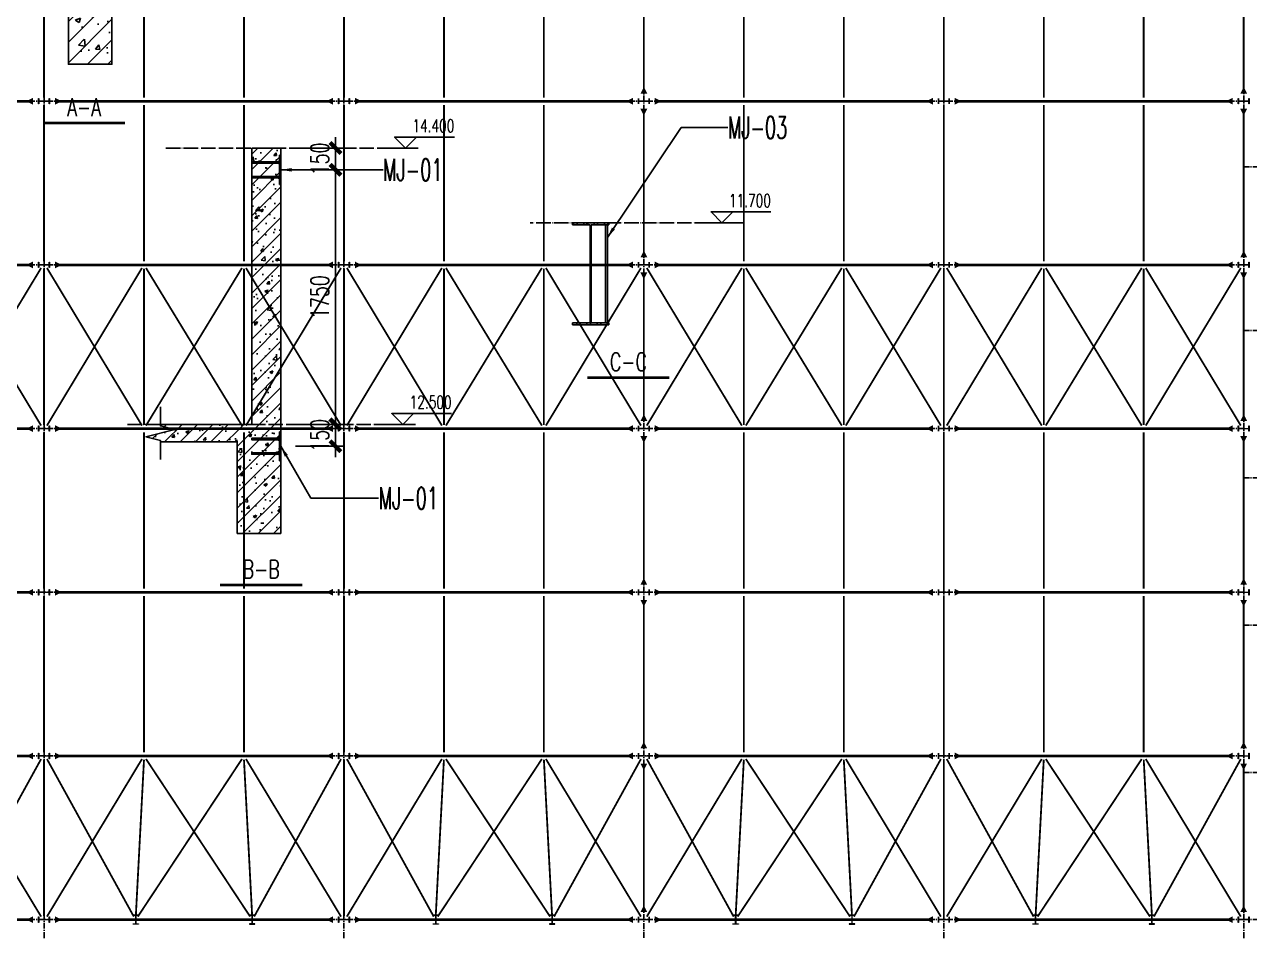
# Model space of a CAD drawing. Extents: x 782294 to 1727252, y -631030 to 17645.
# Drawn here: x 1473377 to 1540770, y -246582 to -196712 of the extents above; entities that cross this region are included whole.
import ezdxf
from ezdxf.enums import TextEntityAlignment as Align

# ---------------------------------------------------------------- set-up
doc = ezdxf.new("R2010")
doc.units = 0
for name, pattern in [('CENTER', [2, 1.25, -0.25, 0.25, -0.25]), ('ZN-CENTER', [2, 1.25, -0.25, 0.25, -0.25]), ('ZN-DOTE', [2.42, 2, -0.2, 0.02, -0.2])]:
    doc.linetypes.add(name, pattern=pattern)
doc.layers.get('Defpoints').update_dxf_attribs({"color": 210})
for name, color, linetype in [('!ZN1-填充-8', 8, 'Continuous'), ('!ZN2-WALL-5', 5, 'Continuous'), ('!ZN3-铝板幕墙-3', 3, 'Continuous'), ('!ZN5-钢材投影-40', 40, 'Continuous'), ('!ZN6-轴线-1', 1, 'ZN-CENTER'), ('!ZN7-符号-173', 173, 'Continuous'), ('20剖面图$0$PUB_HATCH', 8, 'Continuous'), ('2钢材断面', 2, 'Continuous'), ('3符号', 3, 'Continuous'), ('40钢材投影', 40, 'Continuous'), ('ALT_CEN-0-30', 1, 'CENTER'), ('DIM', 173, 'Continuous'), ('DOTE', 1, 'CENTER'), ('S-AXIS', 111, 'Continuous'), ('TEXT', 7, 'Continuous'), ('建-墙-填充', 8, 'Continuous'), ('建-柱-钢', 9, 'Continuous'), ('结构轮廓线', 1, 'Continuous')]:
    doc.layers.add(name, color=color, linetype=linetype)
for name, color, linetype, lineweight in [('S-bea', 40, 'Continuous', 0), ('S-col', 2, 'Continuous', 0), ('柱间支撑', 6, 'CENTER', 0), ('梁', 4, 'Continuous', 18)]:
    doc.layers.add(name, color=color, linetype=linetype, lineweight=lineweight)
doc.styles.add('DHTEXT-1', font='romans.shx', dxfattribs={"width": 0.7, "bigfont": 'chinese.shx'})
doc.styles.add('卓越符号', font='ROMANS.shx', dxfattribs={"width": 0.7, "bigfont": 'CHINESE.shx'})
doc.dimstyles.new('ZN50', dxfattribs={"dimscale": 50, "dimtxt": 2.5, "dimasz": 1.5, "dimexe": 1, "dimexo": 2, "dimgap": 0.9, "dimtad": 1, "dimdec": 0, "dimdsep": 46, "dimtxsty": 'DHTEXT-1', "dimblk": 'ARCHTICK', "dimcen": 2.5, "dimclrd": 173, "dimclre": 173, "dimclrt": 7, "dimazin": 2, "dimtfac": 1, "dimtdec": 0, "dimtix": 1, "dimtmove": 2, "dimatfit": 3, "dimfxl": 0, "dimtolj": 1, "dimtzin": 12, "dimarcsym": 0})
pattern_1 = [(45, (23170.37, -840229.27), (-70.710678, 70.710678), []), (50, (23170.37, -840229.27), (358.63009, -31.37607), [37.5, -412.5]), (355, (23170.37, -840229.27), (-69.37567, 376.09607), [30, -330]), (100.4514, (23200.26, -840231.9), (289.25469, 344.71977), [31.8701, -350.57106]), (46.1842, (23170.37, -840129.27), (533.62052, -82.7595), [56.25, -618.75]), (96.6356, (23214.84, -840136.17), (467.33135, 487.05894), [47.80514, -525.8565]), (351.1842, (23170.37, -840129.27), (467.33097, 487.0593), [45, -495]), (21, (23220.37, -840154.27), (298.45353, -201.30945), [37.5, -412.5]), (326, (23220.37, -840154.27), (121.65767, 362.57502), [30, -330]), (71.4514, (23245.24, -840171.05), (420.11131, 161.26525), [31.8701, -350.57106]), (37.5, (23170.37, -840229.27), (6.079928, 166.446927), [0, -326, 0, -335, 0, -331.25]), (7.5, (23170.37, -840229.27), (131.53477, 197.205856), [0, -191, 0, -318.5, 0, -126.25]), (327.5, (23058.87, -840229.27), (266.911218, -11.277436), [0, -125, 0, -390, 0, -517.5]), (317.5, (23008.87, -840229.27), (291.593085, 50.05249), [0, -162.5, 0, -259, 0, -367.5])]
pattern_2 = [(45, (1654310.4, -580007.45), (-53.0330086, 53.0330086), []), (50, (1654310.4, -580007.45), (215.178055, -18.82564), [22.5, -247.5]), (355, (1654310.4, -580007.45), (-41.6254, 225.65764), [18, -198]), (100.4514, (1654328.33, -580009.02), (173.552815, 206.831863), [19.122057, -210.342634]), (46.1842, (1654310.4, -579947.45), (320.172315, -49.655704), [33.75, -371.25]), (96.6356, (1654337.08, -579951.6), (280.39881, 292.23536), [28.683086, -315.5139]), (351.1842, (1654310.4, -579947.45), (280.398584, 292.23558), [27, -297]), (21, (1654340.4, -579962.45), (179.072116, -120.785667), [22.5, -247.5]), (326, (1654340.4, -579962.45), (72.9946, 217.545014), [18, -198]), (71.4514, (1654355.32, -579972.52), (252.066789, 96.75915), [19.122057, -210.342634]), (37.5, (1654310.4, -580007.45), (3.6479566, 99.868156), [0, -195.6, 0, -201, 0, -198.75]), (7.5, (1654310.4, -580007.45), (78.920861, 118.3235136), [0, -114.6, 0, -191.1, 0, -75.75]), (327.5, (1654243.5, -580007.45), (160.146731, -6.7664615), [0, -75, 0, -234, 0, -310.5]), (317.5, (1654213.5, -580007.45), (174.955851, 30.031495), [0, -97.5, 0, -155.4, 0, -220.5])]

# ---------------------------------------------------------------- blocks, each defined once
blk = doc.blocks.new('20250901082728')
at = {"layer": 'DOTE', "ltscale": 250}
for p, q in [((43500, -5993.9), (43500, 99662.3)), ((60000, -5994.5), (60000, 99662.3)), ((76500, -6003), (76500, 99662.3)), ((93000, -5993.9), (93000, 99662.3)), ((109500, -5993.9), (109500, 99606.4)), ((109500, 45000), (-8092.2, 45000)), ((109500, 41400), (133969.2, 41400)), ((109500, 36000), (-8092.2, 36000)), ((109500, 32400), (133969.2, 32400)), ((109500, 27000), (-8092.2, 27000)), ((109500, 24300), (133969.2, 24300)), ((109500, 18000), (-8092.2, 18000)), ((109500, 16200), (133969.2, 16200)), ((109500, 9000), (-8092.2, 9000)), ((109500, 8100), (133969.2, 8100)), ((109500, 0), (-8092.2, 0)), ((109500, 0), (133969.2, 0))]:
    blk.add_line(p, q, dxfattribs=at)
blk = doc.blocks.new('_ArchTick')
at = {"color": 0, "linetype": 'ByBlock', "const_width": 0.4}
blk.add_lwpolyline([(-0.5, -0.5), (0.5, 0.5)], dxfattribs=at)
blk = doc.blocks.new('*U28')
at = {"const_width": 0.7}
blk.add_lwpolyline([(-11.29, 0), (11.29, 0)], dxfattribs=at)
at = {"color": 0, "style": '卓越符号', "width": 0.7, "flags": 8}
blk.add_attdef('图名', text='', height=5, dxfattribs=at).set_placement((0, 1.85), align=Align.CENTER)
blk.add_attdef('比例', (14.09, 1.85), '', height=4, dxfattribs=at)
blk = doc.blocks.new('A$Cec10f56f')
at = {"layer": '!ZN1-填充-8'}
h = blk.add_hatch(color=252, dxfattribs=at)
h.dxf.hatch_style = 1
h.paths.add_polyline_path([(10, 55), (10, 62.9), (18, 55)])
h = blk.add_hatch(color=252, dxfattribs=at)
h.dxf.hatch_style = 1
h.paths.add_polyline_path([(18, 55), (18, 45), (10, 45), (10, 55)])
h = blk.add_hatch(color=252, dxfattribs=at)
h.dxf.hatch_style = 1
h.paths.add_polyline_path([(10, 45), (10, 37.1), (18, 45)])
h = blk.add_hatch(color=252, dxfattribs=at)
h.dxf.hatch_style = 1
h.paths.add_polyline_path([(10, -45), (10, -37.1), (18, -45)])
h = blk.add_hatch(color=252, dxfattribs=at)
h.dxf.hatch_style = 1
h.paths.add_polyline_path([(18, -45), (18, -55), (10, -55), (10, -45)])
h = blk.add_hatch(color=252, dxfattribs=at)
h.dxf.hatch_style = 1
h.paths.add_polyline_path([(10, -55), (10, -62.9), (18, -55)])
at = {"layer": '2钢材断面'}
for p, q in [((0, 100), (10, 100)), ((0, 100), (0, -100)), ((10, 100), (10, 45)), ((10, 45), (10, -44)), ((10, -44), (10, -100)), ((0, -100), (10, -100))]:
    blk.add_line(p, q, dxfattribs=at)
at = {"layer": '40钢材投影'}
for p, q in [((18, 55), (10, 62.9)), ((10, 55), (200, 55)), ((10, 45), (200, 45)), ((18, 45), (10, 37.1)), ((200, 55), (200, 45)), ((18, -45), (10, -37.1)), ((10, -45), (200, -45)), ((10, -55), (200, -55)), ((18, -55), (10, -62.9)), ((200, -45), (200, -55))]:
    blk.add_line(p, q, dxfattribs=at)
for points in [[(172, 45), (150, 45), (150, 55), (200, 55), (200, 45), (184, 45)], [(172, -55), (150, -55), (150, -45), (200, -45), (200, -55), (184, -55)]]:
    blk.add_lwpolyline(points, dxfattribs=at)
at = {"layer": 'ALT_CEN-0-30', "ltscale": 0.3}
for p, q in [((0, 50), (197.8, 50)), ((0, -50), (197.8, -50))]:
    blk.add_line(p, q, dxfattribs=at)
blk = doc.blocks.new('*D263')
at = {"layer": 'Defpoints', "color": 0, "ltscale": 500, "transparency": 16777216}
for p in [(1725812.9, -107827.9), (1725812.9, -109027.9), (1726225.4, -109027.9)]:
    blk.add_point(p, dxfattribs=at)
at = {"layer": 'DIM', "color": 173, "linetype": 'ByBlock', "lineweight": -2, "ltscale": 500, "transparency": 16777216}
for p, q in [((1725912.9, -107827.9), (1726275.4, -107827.9)), ((1726225.4, -107827.9), (1726225.4, -109027.9)), ((1725912.9, -109027.9), (1726275.4, -109027.9))]:
    blk.add_line(p, q, dxfattribs=at)
at = {"layer": 'DIM', "color": 173, "lineweight": -2, "ltscale": 500, "transparency": 16777216, "xscale": 75, "yscale": 75, "zscale": 75}
for p, rotation in [((1726225.4, -107827.9), 90), ((1726225.4, -109027.9), 270)]:
    blk.add_blockref('_ArchTick', p, dxfattribs=dict(at, rotation=rotation))
at = {"layer": 'DIM', "color": 7, "ltscale": 500, "transparency": 16777216, "insert": (1726117.9, -108427.9), "char_height": 125, "attachment_point": 5, "rotation": 90, "style": 'DHTEXT-1'}
blk.add_mtext('\\A1;1200', dxfattribs=at)
blk = doc.blocks.new('*U24')
at = {"ltscale": 10}
blk.add_line((3.48, 0), (-6.85, 0), dxfattribs=at)
blk.add_lwpolyline([(3, 3), (0, 0), (-3, 3), (13.45, 3)])
at = {"color": 0, "style": '卓越符号', "width": 0.7, "flags": 8}
blk.add_attdef('±0.000', text='', height=3.5, dxfattribs=at).set_placement((13.45, 4.35), align=Align.RIGHT)
blk = doc.blocks.new('*D264')
at = {"layer": 'Defpoints', "color": 0, "ltscale": 500, "transparency": 16777216}
for p in [(1725812.9, -107127.9), (1726225.4, -107127.9), (1725812.9, -107827.9)]:
    blk.add_point(p, dxfattribs=at)
at = {"layer": 'DIM', "color": 173, "linetype": 'ByBlock', "lineweight": -2, "ltscale": 500, "transparency": 16777216}
for p, q in [((1725912.9, -107127.9), (1726275.4, -107127.9)), ((1726225.4, -107827.9), (1726225.4, -107127.9)), ((1725912.9, -107827.9), (1726275.4, -107827.9))]:
    blk.add_line(p, q, dxfattribs=at)
at = {"layer": 'DIM', "color": 173, "lineweight": -2, "ltscale": 500, "transparency": 16777216, "xscale": 75, "yscale": 75, "zscale": 75}
for p, rotation in [((1726225.4, -107127.9), 90), ((1726225.4, -107827.9), 270)]:
    blk.add_blockref('_ArchTick', p, dxfattribs=dict(at, rotation=rotation))
at = {"layer": 'DIM', "color": 7, "ltscale": 500, "transparency": 16777216, "insert": (1726117.9, -107477.9), "char_height": 125, "attachment_point": 5, "rotation": 90, "style": 'DHTEXT-1'}
blk.add_mtext('\\A1;700', dxfattribs=at)
blk = doc.blocks.new('*D265')
at = {"layer": 'Defpoints', "color": 0, "ltscale": 500, "transparency": 16777216}
for p in [(1730243.1, -109027.9), (1730618.8, -109027.9), (1730243.1, -109177.9)]:
    blk.add_point(p, dxfattribs=at)
at = {"layer": 'DIM', "color": 173, "linetype": 'ByBlock', "lineweight": -2, "ltscale": 500, "transparency": 16777216}
for p, q in [((1730618.8, -109027.9), (1730618.8, -108952.9)), ((1730343.1, -109027.9), (1730668.8, -109027.9)), ((1730618.8, -109177.9), (1730618.8, -109027.9)), ((1730343.1, -109177.9), (1730668.8, -109177.9)), ((1730618.8, -109177.9), (1730618.8, -109252.9))]:
    blk.add_line(p, q, dxfattribs=at)
at = {"layer": 'DIM', "color": 173, "lineweight": -2, "ltscale": 500, "transparency": 16777216, "xscale": 75, "yscale": 75, "zscale": 75}
for p, rotation in [((1730618.8, -109027.9), 270), ((1730618.8, -109177.9), 90)]:
    blk.add_blockref('_ArchTick', p, dxfattribs=dict(at, rotation=rotation))
at = {"layer": 'DIM', "color": 7, "ltscale": 500, "transparency": 16777216, "insert": (1730511.3, -109102.9), "char_height": 125, "attachment_point": 5, "rotation": 90, "style": 'DHTEXT-1'}
blk.add_mtext('\\A1;150', dxfattribs=at)
blk = doc.blocks.new('*D266')
at = {"layer": 'Defpoints', "color": 0, "ltscale": 500, "transparency": 16777216}
for p in [(1730243.1, -107127.9), (1730618.8, -107127.9), (1730243.1, -107277.9)]:
    blk.add_point(p, dxfattribs=at)
at = {"layer": 'DIM', "color": 173, "linetype": 'ByBlock', "lineweight": -2, "ltscale": 500, "transparency": 16777216}
for p, q in [((1730618.8, -107127.9), (1730618.8, -107052.9)), ((1730343.1, -107127.9), (1730668.8, -107127.9)), ((1730618.8, -107277.9), (1730618.8, -107127.9)), ((1730343.1, -107277.9), (1730668.8, -107277.9)), ((1730618.8, -107277.9), (1730618.8, -107352.9))]:
    blk.add_line(p, q, dxfattribs=at)
at = {"layer": 'DIM', "color": 173, "lineweight": -2, "ltscale": 500, "transparency": 16777216, "xscale": 75, "yscale": 75, "zscale": 75}
for p, rotation in [((1730618.8, -107127.9), 270), ((1730618.8, -107277.9), 90)]:
    blk.add_blockref('_ArchTick', p, dxfattribs=dict(at, rotation=rotation))
at = {"layer": 'DIM', "color": 7, "ltscale": 500, "transparency": 16777216, "insert": (1730511.3, -107202.9), "char_height": 125, "attachment_point": 5, "rotation": 90, "style": 'DHTEXT-1'}
blk.add_mtext('\\A1;150', dxfattribs=at)
blk = doc.blocks.new('*D267')
at = {"layer": 'Defpoints', "color": 0, "ltscale": 500, "transparency": 16777216}
for p in [(1730243.1, -107277.9), (1730618.8, -107277.9), (1730243.1, -109027.9)]:
    blk.add_point(p, dxfattribs=at)
at = {"layer": 'DIM', "color": 173, "linetype": 'ByBlock', "lineweight": -2, "ltscale": 500, "transparency": 16777216}
for p, q in [((1730343.1, -107277.9), (1730668.8, -107277.9)), ((1730618.8, -109027.9), (1730618.8, -107277.9)), ((1730343.1, -109027.9), (1730668.8, -109027.9))]:
    blk.add_line(p, q, dxfattribs=at)
at = {"layer": 'DIM', "color": 173, "lineweight": -2, "ltscale": 500, "transparency": 16777216, "xscale": 75, "yscale": 75, "zscale": 75}
for p, rotation in [((1730618.8, -107277.9), 90), ((1730618.8, -109027.9), 270)]:
    blk.add_blockref('_ArchTick', p, dxfattribs=dict(at, rotation=rotation))
at = {"layer": 'DIM', "color": 7, "ltscale": 500, "transparency": 16777216, "insert": (1730511.3, -108152.9), "char_height": 125, "attachment_point": 5, "rotation": 90, "style": 'DHTEXT-1'}
blk.add_mtext('\\A1;1750', dxfattribs=at)
blk = doc.blocks.new('20250903170415')
at = {"layer": '建-墙-填充'}
h = blk.add_hatch(dxfattribs=at)
h.set_pattern_fill('金属', color=256, scale=20, style=0)
h.set_pattern_definition([(45, (1562866.93, -579957.45), (-35.355339, 35.355339), []), (45, (1562890.5, -579957.45), (-35.355339, 35.355339), [])])
h.paths.add_polyline_path([(125, 0), (-125, 0), (-125, -14), (-4, -14), (-4, -686), (-125, -686), (-125, -700), (125, -700), (125, -686), (4, -686), (4, -14), (125, -14)])
at = {"layer": '建-柱-钢'}
for p, q in [((-125, 0), (-125, -14)), ((125, 0), (-125, 0)), ((-125, -14), (-4, -14)), ((-4, -14), (-4, -686)), ((4, -686), (4, -14)), ((4, -14), (125, -14)), ((125, -14), (125, 0)), ((-4, -686), (-125, -686)), ((-125, -686), (-125, -700)), ((-125, -700), (125, -700)), ((125, -686), (4, -686)), ((125, -700), (125, -686))]:
    blk.add_line(p, q, dxfattribs=at)
blk = doc.blocks.new('A$C782baac0')
at = {"layer": 'S-bea'}
for points in [[(76500, 45415, 375, 0, 0), (76500, 45790, 375, 0, 0)], [(109500, 45415, 375, 0, 0), (109500, 45790, 375, 0, 0)], [(42900, 45000, 375, 0, 0), (42525, 45000, 375, 0, 0)], [(42900, 45000, 375, 0, 0), (42525, 45000, 375, 0, 0)], [(44100, 45000, 375, 0, 0), (44475, 45000, 375, 0, 0)], [(59400, 45000, 375, 0, 0), (59025, 45000, 375, 0, 0)], [(59400, 45000, 375, 0, 0), (59025, 45000, 375, 0, 0)], [(60600, 45000, 375, 0, 0), (60975, 45000, 375, 0, 0)], [(75900, 45000, 375, 0, 0), (75525, 45000, 375, 0, 0)], [(75900, 45000, 375, 0, 0), (75525, 45000, 375, 0, 0)], [(77100, 45000, 375, 0, 0), (77475, 45000, 375, 0, 0)], [(92400, 45000, 375, 0, 0), (92025, 45000, 375, 0, 0)], [(92400, 45000, 375, 0, 0), (92025, 45000, 375, 0, 0)], [(93600, 45000, 375, 0, 0), (93975, 45000, 375, 0, 0)], [(108900, 45000, 375, 0, 0), (108525, 45000, 375, 0, 0)], [(76500, 44585, 375, 0, 0), (76500, 44210, 375, 0, 0)], [(109500, 44585, 375, 0, 0), (109500, 44210, 375, 0, 0)], [(76500, 36415, 375, 0, 0), (76500, 36790, 375, 0, 0)], [(109500, 36415, 375, 0, 0), (109500, 36790, 375, 0, 0)], [(42900, 36000, 375, 0, 0), (42525, 36000, 375, 0, 0)], [(42900, 36000, 375, 0, 0), (42525, 36000, 375, 0, 0)], [(44100, 36000, 375, 0, 0), (44475, 36000, 375, 0, 0)], [(59400, 36000, 375, 0, 0), (59025, 36000, 375, 0, 0)], [(59400, 36000, 375, 0, 0), (59025, 36000, 375, 0, 0)], [(60600, 36000, 375, 0, 0), (60975, 36000, 375, 0, 0)], [(75900, 36000, 375, 0, 0), (75525, 36000, 375, 0, 0)], [(75900, 36000, 375, 0, 0), (75525, 36000, 375, 0, 0)], [(76500, 35585, 375, 0, 0), (76500, 35210, 375, 0, 0)], [(77100, 36000, 375, 0, 0), (77475, 36000, 375, 0, 0)], [(92400, 36000, 375, 0, 0), (92025, 36000, 375, 0, 0)], [(92400, 36000, 375, 0, 0), (92025, 36000, 375, 0, 0)], [(93600, 36000, 375, 0, 0), (93975, 36000, 375, 0, 0)], [(108900, 36000, 375, 0, 0), (108525, 36000, 375, 0, 0)], [(109500, 35585, 375, 0, 0), (109500, 35210, 375, 0, 0)], [(76500, 27415, 375, 0, 0), (76500, 27790, 375, 0, 0)], [(109500, 27415, 375, 0, 0), (109500, 27790, 375, 0, 0)], [(42900, 27000, 375, 0, 0), (42525, 27000, 375, 0, 0)], [(42900, 27000, 375, 0, 0), (42525, 27000, 375, 0, 0)], [(44100, 27000, 375, 0, 0), (44475, 27000, 375, 0, 0)], [(59400, 27000, 375, 0, 0), (59025, 27000, 375, 0, 0)], [(59400, 27000, 375, 0, 0), (59025, 27000, 375, 0, 0)], [(60600, 27000, 375, 0, 0), (60975, 27000, 375, 0, 0)], [(75900, 27000, 375, 0, 0), (75525, 27000, 375, 0, 0)], [(75900, 27000, 375, 0, 0), (75525, 27000, 375, 0, 0)], [(77100, 27000, 375, 0, 0), (77475, 27000, 375, 0, 0)], [(92400, 27000, 375, 0, 0), (92025, 27000, 375, 0, 0)], [(92400, 27000, 375, 0, 0), (92025, 27000, 375, 0, 0)], [(93600, 27000, 375, 0, 0), (93975, 27000, 375, 0, 0)], [(108900, 27000, 375, 0, 0), (108525, 27000, 375, 0, 0)], [(76500, 26585, 375, 0, 0), (76500, 26210, 375, 0, 0)], [(109500, 26585, 375, 0, 0), (109500, 26210, 375, 0, 0)], [(76500, 18415, 375, 0, 0), (76500, 18790, 375, 0, 0)], [(109500, 18415, 375, 0, 0), (109500, 18790, 375, 0, 0)], [(42900, 18000, 375, 0, 0), (42525, 18000, 375, 0, 0)], [(42900, 18000, 375, 0, 0), (42525, 18000, 375, 0, 0)], [(44100, 18000, 375, 0, 0), (44475, 18000, 375, 0, 0)], [(59400, 18000, 375, 0, 0), (59025, 18000, 375, 0, 0)], [(59400, 18000, 375, 0, 0), (59025, 18000, 375, 0, 0)], [(60600, 18000, 375, 0, 0), (60975, 18000, 375, 0, 0)], [(75900, 18000, 375, 0, 0), (75525, 18000, 375, 0, 0)], [(75900, 18000, 375, 0, 0), (75525, 18000, 375, 0, 0)], [(76500, 17585, 375, 0, 0), (76500, 17210, 375, 0, 0)], [(77100, 18000, 375, 0, 0), (77475, 18000, 375, 0, 0)], [(92400, 18000, 375, 0, 0), (92025, 18000, 375, 0, 0)], [(92400, 18000, 375, 0, 0), (92025, 18000, 375, 0, 0)], [(93600, 18000, 375, 0, 0), (93975, 18000, 375, 0, 0)], [(108900, 18000, 375, 0, 0), (108525, 18000, 375, 0, 0)], [(109500, 17585, 375, 0, 0), (109500, 17210, 375, 0, 0)], [(76500, 9415, 375, 0, 0), (76500, 9790, 375, 0, 0)], [(109500, 9415, 375, 0, 0), (109500, 9790, 375, 0, 0)], [(42900, 9000, 375, 0, 0), (42525, 9000, 375, 0, 0)], [(42900, 9000, 375, 0, 0), (42525, 9000, 375, 0, 0)], [(44100, 9000, 375, 0, 0), (44475, 9000, 375, 0, 0)], [(59400, 9000, 375, 0, 0), (59025, 9000, 375, 0, 0)], [(59400, 9000, 375, 0, 0), (59025, 9000, 375, 0, 0)], [(60600, 9000, 375, 0, 0), (60975, 9000, 375, 0, 0)], [(75900, 9000, 375, 0, 0), (75525, 9000, 375, 0, 0)], [(75900, 9000, 375, 0, 0), (75525, 9000, 375, 0, 0)], [(76500, 8585, 375, 0, 0), (76500, 8210, 375, 0, 0)], [(77100, 9000, 375, 0, 0), (77475, 9000, 375, 0, 0)], [(92400, 9000, 375, 0, 0), (92025, 9000, 375, 0, 0)], [(92400, 9000, 375, 0, 0), (92025, 9000, 375, 0, 0)], [(93600, 9000, 375, 0, 0), (93975, 9000, 375, 0, 0)], [(108900, 9000, 375, 0, 0), (108525, 9000, 375, 0, 0)], [(109500, 8585, 375, 0, 0), (109500, 8210, 375, 0, 0)], [(76500, 415, 375, 0, 0), (76500, 790, 375, 0, 0)], [(109500, 415, 375, 0, 0), (109500, 790, 375, 0, 0)], [(42900, 0, 375, 0, 0), (42525, 0, 375, 0, 0)], [(42900, 0, 375, 0, 0), (42525, 0, 375, 0, 0)], [(44100, 0, 375, 0, 0), (44475, 0, 375, 0, 0)], [(59400, 0, 375, 0, 0), (59025, 0, 375, 0, 0)], [(59400, 0, 375, 0, 0), (59025, 0, 375, 0, 0)], [(60600, 0, 375, 0, 0), (60975, 0, 375, 0, 0)], [(75900, 0, 375, 0, 0), (75525, 0, 375, 0, 0)], [(75900, 0, 375, 0, 0), (75525, 0, 375, 0, 0)], [(77100, 0, 375, 0, 0), (77475, 0, 375, 0, 0)], [(92400, 0, 375, 0, 0), (92025, 0, 375, 0, 0)], [(92400, 0, 375, 0, 0), (92025, 0, 375, 0, 0)], [(93600, 0, 375, 0, 0), (93975, 0, 375, 0, 0)], [(108900, 0, 375, 0, 0), (108525, 0, 375, 0, 0)]]:
    blk.add_lwpolyline(points, format="xyseb", dxfattribs=at)
at = {"layer": 'S-bea', "const_width": 150}
for points in [[(27600, 45000), (42900, 45000)], [(44100, 45000), (59400, 45000)], [(60600, 45000), (75900, 45000)], [(77100, 45000), (92400, 45000)], [(93600, 45000), (108900, 45000)], [(27600, 36000), (42900, 36000)], [(44100, 36000), (59400, 36000)], [(60600, 36000), (75900, 36000)], [(77100, 36000), (92400, 36000)], [(93600, 36000), (108900, 36000)], [(27600, 27000), (42900, 27000)], [(44100, 27000), (59400, 27000)], [(60600, 27000), (75900, 27000)], [(77100, 27000), (92400, 27000)], [(93600, 27000), (108900, 27000)], [(27600, 18000), (42900, 18000)], [(44100, 18000), (59400, 18000)], [(60600, 18000), (75900, 18000)], [(77100, 18000), (92400, 18000)], [(93600, 18000), (108900, 18000)], [(27600, 9000), (42900, 9000)], [(44100, 9000), (59400, 9000)], [(60600, 9000), (75900, 9000)], [(77100, 9000), (92400, 9000)], [(93600, 9000), (108900, 9000)], [(27600, 0), (42900, 0)], [(44100, 0), (59400, 0)], [(60600, 0), (75900, 0)], [(77100, 0), (92400, 0)], [(93600, 0), (108900, 0)]]:
    blk.add_lwpolyline(points, dxfattribs=at)
at = {"layer": 'S-col'}
for points in [[(43200, 44850), (43200, 45150), (43212, 45150), (43212, 45004), (43788, 45004), (43788, 45150), (43800, 45150), (43800, 44850), (43788, 44850), (43788, 44996), (43212, 44996), (43212, 44850)], [(59700, 44850), (59700, 45150), (59712, 45150), (59712, 45004), (60288, 45004), (60288, 45150), (60300, 45150), (60300, 44850), (60288, 44850), (60288, 44996), (59712, 44996), (59712, 44850)], [(76200, 44850), (76200, 45150), (76212, 45150), (76212, 45004), (76788, 45004), (76788, 45150), (76800, 45150), (76800, 44850), (76788, 44850), (76788, 44996), (76212, 44996), (76212, 44850)], [(92700, 44850), (92700, 45150), (92712, 45150), (92712, 45004), (93288, 45004), (93288, 45150), (93300, 45150), (93300, 44850), (93288, 44850), (93288, 44996), (92712, 44996), (92712, 44850)], [(109200, 44850), (109200, 45150), (109212, 45150), (109212, 45004), (109788, 45004), (109788, 45150), (109800, 45150), (109800, 44850), (109788, 44850), (109788, 44996), (109212, 44996), (109212, 44850)], [(43200, 35850), (43200, 36150), (43212, 36150), (43212, 36004), (43788, 36004), (43788, 36150), (43800, 36150), (43800, 35850), (43788, 35850), (43788, 35996), (43212, 35996), (43212, 35850)], [(59700, 35850), (59700, 36150), (59712, 36150), (59712, 36004), (60288, 36004), (60288, 36150), (60300, 36150), (60300, 35850), (60288, 35850), (60288, 35996), (59712, 35996), (59712, 35850)], [(76200, 35850), (76200, 36150), (76212, 36150), (76212, 36004), (76788, 36004), (76788, 36150), (76800, 36150), (76800, 35850), (76788, 35850), (76788, 35996), (76212, 35996), (76212, 35850)], [(92700, 35850), (92700, 36150), (92712, 36150), (92712, 36004), (93288, 36004), (93288, 36150), (93300, 36150), (93300, 35850), (93288, 35850), (93288, 35996), (92712, 35996), (92712, 35850)], [(109200, 35850), (109200, 36150), (109212, 36150), (109212, 36004), (109788, 36004), (109788, 36150), (109800, 36150), (109800, 35850), (109788, 35850), (109788, 35996), (109212, 35996), (109212, 35850)], [(43200, 26850), (43200, 27150), (43212, 27150), (43212, 27004), (43788, 27004), (43788, 27150), (43800, 27150), (43800, 26850), (43788, 26850), (43788, 26996), (43212, 26996), (43212, 26850)], [(59700, 26850), (59700, 27150), (59712, 27150), (59712, 27004), (60288, 27004), (60288, 27150), (60300, 27150), (60300, 26850), (60288, 26850), (60288, 26996), (59712, 26996), (59712, 26850)], [(76200, 26850), (76200, 27150), (76212, 27150), (76212, 27004), (76788, 27004), (76788, 27150), (76800, 27150), (76800, 26850), (76788, 26850), (76788, 26996), (76212, 26996), (76212, 26850)], [(92700, 26850), (92700, 27150), (92712, 27150), (92712, 27004), (93288, 27004), (93288, 27150), (93300, 27150), (93300, 26850), (93288, 26850), (93288, 26996), (92712, 26996), (92712, 26850)], [(109200, 26850), (109200, 27150), (109212, 27150), (109212, 27004), (109788, 27004), (109788, 27150), (109800, 27150), (109800, 26850), (109788, 26850), (109788, 26996), (109212, 26996), (109212, 26850)], [(43200, 17850), (43200, 18150), (43212, 18150), (43212, 18004), (43788, 18004), (43788, 18150), (43800, 18150), (43800, 17850), (43788, 17850), (43788, 17996), (43212, 17996), (43212, 17850)], [(59700, 17850), (59700, 18150), (59712, 18150), (59712, 18004), (60288, 18004), (60288, 18150), (60300, 18150), (60300, 17850), (60288, 17850), (60288, 17996), (59712, 17996), (59712, 17850)], [(76200, 17850), (76200, 18150), (76212, 18150), (76212, 18004), (76788, 18004), (76788, 18150), (76800, 18150), (76800, 17850), (76788, 17850), (76788, 17996), (76212, 17996), (76212, 17850)], [(92700, 17850), (92700, 18150), (92712, 18150), (92712, 18004), (93288, 18004), (93288, 18150), (93300, 18150), (93300, 17850), (93288, 17850), (93288, 17996), (92712, 17996), (92712, 17850)], [(109200, 17850), (109200, 18150), (109212, 18150), (109212, 18004), (109788, 18004), (109788, 18150), (109800, 18150), (109800, 17850), (109788, 17850), (109788, 17996), (109212, 17996), (109212, 17850)], [(43200, 8850), (43200, 9150), (43212, 9150), (43212, 9004), (43788, 9004), (43788, 9150), (43800, 9150), (43800, 8850), (43788, 8850), (43788, 8996), (43212, 8996), (43212, 8850)], [(59700, 8850), (59700, 9150), (59712, 9150), (59712, 9004), (60288, 9004), (60288, 9150), (60300, 9150), (60300, 8850), (60288, 8850), (60288, 8996), (59712, 8996), (59712, 8850)], [(76200, 8850), (76200, 9150), (76212, 9150), (76212, 9004), (76788, 9004), (76788, 9150), (76800, 9150), (76800, 8850), (76788, 8850), (76788, 8996), (76212, 8996), (76212, 8850)], [(92700, 8850), (92700, 9150), (92712, 9150), (92712, 9004), (93288, 9004), (93288, 9150), (93300, 9150), (93300, 8850), (93288, 8850), (93288, 8996), (92712, 8996), (92712, 8850)], [(109200, 8850), (109200, 9150), (109212, 9150), (109212, 9004), (109788, 9004), (109788, 9150), (109800, 9150), (109800, 8850), (109788, 8850), (109788, 8996), (109212, 8996), (109212, 8850)], [(43200, -150), (43200, 150), (43212, 150), (43212, 4), (43788, 4), (43788, 150), (43800, 150), (43800, -150), (43788, -150), (43788, -4), (43212, -4), (43212, -150)], [(48700, -250), (48400, -250), (48400, -238), (48546, -238), (48546, 238), (48400, 238), (48400, 250), (48700, 250), (48700, 238), (48554, 238), (48554, -238), (48700, -238)], [(54800, -250), (55100, -250), (55100, -238), (54954, -238), (54954, 238), (55100, 238), (55100, 250), (54800, 250), (54800, 238), (54946, 238), (54946, -238), (54800, -238)], [(59700, -150), (59700, 150), (59712, 150), (59712, 4), (60288, 4), (60288, 150), (60300, 150), (60300, -150), (60288, -150), (60288, -4), (59712, -4), (59712, -150)], [(65200, -250), (64900, -250), (64900, -238), (65046, -238), (65046, 238), (64900, 238), (64900, 250), (65200, 250), (65200, 238), (65054, 238), (65054, -238), (65200, -238)], [(71300, -250), (71600, -250), (71600, -238), (71454, -238), (71454, 238), (71600, 238), (71600, 250), (71300, 250), (71300, 238), (71446, 238), (71446, -238), (71300, -238)], [(76200, -150), (76200, 150), (76212, 150), (76212, 4), (76788, 4), (76788, 150), (76800, 150), (76800, -150), (76788, -150), (76788, -4), (76212, -4), (76212, -150)], [(81700, -250), (81400, -250), (81400, -238), (81546, -238), (81546, 238), (81400, 238), (81400, 250), (81700, 250), (81700, 238), (81554, 238), (81554, -238), (81700, -238)], [(87800, -250), (88100, -250), (88100, -238), (87954, -238), (87954, 238), (88100, 238), (88100, 250), (87800, 250), (87800, 238), (87946, 238), (87946, -238), (87800, -238)], [(92700, -150), (92700, 150), (92712, 150), (92712, 4), (93288, 4), (93288, 150), (93300, 150), (93300, -150), (93288, -150), (93288, -4), (92712, -4), (92712, -150)], [(98200, -250), (97900, -250), (97900, -238), (98046, -238), (98046, 238), (97900, 238), (97900, 250), (98200, 250), (98200, 238), (98054, 238), (98054, -238), (98200, -238)], [(104300, -250), (104600, -250), (104600, -238), (104454, -238), (104454, 238), (104600, 238), (104600, 250), (104300, 250), (104300, 238), (104446, 238), (104446, -238), (104300, -238)], [(109200, -150), (109200, 150), (109212, 150), (109212, 4), (109788, 4), (109788, 150), (109800, 150), (109800, -150), (109788, -150), (109788, -4), (109212, -4), (109212, -150)]]:
    blk.add_lwpolyline(points, close=True, dxfattribs=at)
at = {"layer": '柱间支撑', "linetype": 'Continuous', "const_width": 100}
for points in [[(43500, 45200), (43500, 53800)], [(49000, 45200), (49000, 53800)], [(54500, 45200), (54500, 53800)], [(60000, 45200), (60000, 53800)], [(65500, 45200), (65500, 53800)], [(71000, 45200), (71000, 53800)], [(82000, 45200), (82000, 53800)], [(87500, 45200), (87500, 53800)], [(93000, 45200), (93000, 53800)], [(98500, 45200), (98500, 53800)], [(104000, 45200), (104000, 53800)], [(43500, 36200), (43500, 44800)], [(49000, 36200), (49000, 44800)], [(54500, 36200), (54500, 44800)], [(60000, 36200), (60000, 44800)], [(65500, 36200), (65500, 44800)], [(71000, 36200), (71000, 44800)], [(82000, 36200), (82000, 44800)], [(87500, 36200), (87500, 44800)], [(93000, 36200), (93000, 44800)], [(98500, 36200), (98500, 44800)], [(104000, 36200), (104000, 44800)], [(43340, 27167), (38110, 35833)], [(38110, 27167), (43340, 35833)], [(43500, 27200), (43500, 35800)], [(48890, 27167), (43660, 35833)], [(43660, 27167), (48890, 35833)], [(49000, 27200), (49000, 35800)], [(54390, 27167), (49110, 35833)], [(49110, 27167), (54390, 35833)], [(54500, 27200), (54500, 35800)], [(59840, 27167), (54610, 35833)], [(54610, 27167), (59840, 35833)], [(60000, 27200), (60000, 35800)], [(65390, 27167), (60160, 35833)], [(60160, 27167), (65390, 35833)], [(65500, 27200), (65500, 35800)], [(70890, 27167), (65610, 35833)], [(65610, 27167), (70890, 35833)], [(71000, 27200), (71000, 35800)], [(76340, 27167), (71110, 35833)], [(71110, 27167), (76340, 35833)], [(81890, 27167), (76660, 35833)], [(76660, 27167), (81890, 35833)], [(82000, 27200), (82000, 35800)], [(87390, 27167), (82110, 35833)], [(82110, 27167), (87390, 35833)], [(87500, 27200), (87500, 35800)], [(92840, 27167), (87610, 35833)], [(87610, 27167), (92840, 35833)], [(93000, 27200), (93000, 35800)], [(98390, 27167), (93160, 35833)], [(93160, 27167), (98390, 35833)], [(98500, 27200), (98500, 35800)], [(103890, 27167), (98610, 35833)], [(98610, 27167), (103890, 35833)], [(104000, 27200), (104000, 35800)], [(109340, 27167), (104110, 35833)], [(104110, 27167), (109340, 35833)], [(43500, 18200), (43500, 26800)], [(49000, 18200), (49000, 26800)], [(54500, 18200), (54500, 26800)], [(60000, 18200), (60000, 26800)], [(65500, 18200), (65500, 26800)], [(71000, 18200), (71000, 26800)], [(82000, 18200), (82000, 26800)], [(87500, 18200), (87500, 26800)], [(93000, 18200), (93000, 26800)], [(98500, 18200), (98500, 26800)], [(104000, 18200), (104000, 26800)], [(43500, 9200), (43500, 17800)], [(49000, 9200), (49000, 17800)], [(54500, 9200), (54500, 17800)], [(60000, 9200), (60000, 17800)], [(65500, 9200), (65500, 17800)], [(71000, 9200), (71000, 17800)], [(82000, 9200), (82000, 17800)], [(87500, 9200), (87500, 17800)], [(93000, 9200), (93000, 17800)], [(98500, 9200), (98500, 17800)], [(104000, 9200), (104000, 17800)], [(43340, 167), (38110, 8833)], [(38560, 167), (43340, 8833)], [(43500, 200), (43500, 8800)], [(48440, 167), (43660, 8833)], [(43660, 167), (48890, 8833)], [(48550, 200), (49000, 8800)], [(48660, 167), (54390, 8833)], [(54840, 167), (49110, 8833)], [(54950, 200), (54500, 8800)], [(59840, 167), (54610, 8833)], [(55060, 167), (59840, 8833)], [(60000, 200), (60000, 8800)], [(64940, 167), (60160, 8833)], [(60160, 167), (65390, 8833)], [(65050, 200), (65500, 8800)], [(65160, 167), (70890, 8833)], [(71340, 167), (65610, 8833)], [(71450, 200), (71000, 8800)], [(76340, 167), (71110, 8833)], [(71560, 167), (76340, 8833)], [(81440, 167), (76660, 8833)], [(76660, 167), (81890, 8833)], [(81550, 200), (82000, 8800)], [(81660, 167), (87390, 8833)], [(87840, 167), (82110, 8833)], [(87950, 200), (87500, 8800)], [(92840, 167), (87610, 8833)], [(88060, 167), (92840, 8833)], [(93000, 200), (93000, 8800)], [(97940, 167), (93160, 8833)], [(93160, 167), (98390, 8833)], [(98050, 200), (98500, 8800)], [(98160, 167), (103890, 8833)], [(104340, 167), (98610, 8833)], [(104450, 200), (104000, 8800)], [(109340, 167), (104110, 8833)], [(104560, 167), (109340, 8833)]]:
    blk.add_lwpolyline(points, dxfattribs=at)
at = {"layer": '梁', "linetype": 'Continuous', "const_width": 100}
for points in [[(76500, 45415), (76500, 53585)], [(109500, 45415), (109500, 53585)], [(76500, 36415), (76500, 44585)], [(109500, 36415), (109500, 44585)], [(76500, 27415), (76500, 35585)], [(109500, 27415), (109500, 35585)], [(76500, 18415), (76500, 26585)], [(109500, 18415), (109500, 26585)], [(76500, 9415), (76500, 17585)], [(109500, 9415), (109500, 17585)], [(76500, 415), (76500, 8585)], [(109500, 415), (109500, 8585)]]:
    blk.add_lwpolyline(points, dxfattribs=at)
blk = doc.blocks.new('20250904100616')
at = {"layer": 'S-AXIS'}
h = blk.add_hatch(dxfattribs=at)
h.set_pattern_fill('AN31C', color=8, scale=500)
h.set_pattern_definition(pattern_1)
h.paths.add_polyline_path([(2200, 2600), (2050, 2600), (2050, 2150), (2200, 2150)])
h = blk.add_hatch(dxfattribs=at)
h.set_pattern_fill('AN31C', color=8, scale=500)
h.set_pattern_definition([(45, (23170.37, -840279.27), (-70.710678, 70.710678), []), (50, (23170.37, -840279.27), (358.63009, -31.37607), [37.5, -412.5]), (355, (23170.37, -840279.27), (-69.37567, 376.09607), [30, -330]), (100.4514, (23200.26, -840281.9), (289.25469, 344.71977), [31.8701, -350.57106]), (46.1842, (23170.37, -840179.27), (533.62052, -82.7595), [56.25, -618.75]), (96.6356, (23214.84, -840186.17), (467.33135, 487.05894), [47.80514, -525.8565]), (351.1842, (23170.37, -840179.27), (467.33097, 487.0593), [45, -495]), (21, (23220.37, -840204.27), (298.45353, -201.30945), [37.5, -412.5]), (326, (23220.37, -840204.27), (121.65767, 362.57502), [30, -330]), (71.4514, (23245.24, -840221.05), (420.11131, 161.26525), [31.8701, -350.57106]), (37.5, (23170.37, -840279.27), (6.079928, 166.446927), [0, -326, 0, -335, 0, -331.25]), (7.5, (23170.37, -840279.27), (131.53477, 197.205856), [0, -191, 0, -318.5, 0, -126.25]), (327.5, (23058.87, -840279.27), (266.911218, -11.277436), [0, -125, 0, -390, 0, -517.5]), (317.5, (23008.87, -840279.27), (291.593085, 50.05249), [0, -162.5, 0, -259, 0, -367.5])])
h.paths.add_polyline_path([(2200, 2150), (2050, 2150), (1900, 2150), (1900, 1400), (2200, 1400)])
h = blk.add_hatch(dxfattribs=at)
h.set_pattern_fill('AN31C', color=8, scale=500)
h.set_pattern_definition(pattern_1)
h.paths.add_polyline_path([(300, 700), (300, 534.4), (2200, 1400), (1900, 1400), (1900, 1428.2)])
h = blk.add_hatch(dxfattribs=at)
h.set_pattern_fill('AN31C', color=8, scale=500)
h.set_pattern_definition(pattern_1)
h.paths.add_polyline_path([(-463.8, 700), (-463.8, 660), (-363.8, 635), (-563.8, 585), (-463.8, 560), (-463.8, 550), (0, 550), (0, 700)])
h = blk.add_hatch(dxfattribs=at)
h.set_pattern_fill('AN31C', color=8, scale=500)
h.set_pattern_definition(pattern_1)
h.paths.add_polyline_path([(300, 700), (0, 700), (0, 550), (0, 0), (300, 0)])
at = {"layer": '!ZN2-WALL-5'}
for points in [[(2200, 2600), (2050, 2600), (2050, 2150), (2200, 2150)], [(1900, 2150), (2200, 2150), (2200, 1400), (1900, 1400)], [(0, 700), (300, 700), (300, 0), (0, 0)]]:
    blk.add_lwpolyline(points, close=True, dxfattribs=at)
for points in [[(300, 700), (1900, 1428.2)], [(300, 534.4), (2200, 1400)], [(-463.8, 550), (0, 550), (0, 700), (-463.8, 700)]]:
    blk.add_lwpolyline(points, dxfattribs=at)
at = {"layer": '!ZN6-轴线-1', "color": 1, "linetype": 'ZN-DOTE', "ltscale": 50}
for p, q in [((1434.7, 2600), (3082.5, 2600)), ((-756.4, 700), (2718.9, 700))]:
    blk.add_line(p, q, dxfattribs=at)
at = {"layer": '!ZN7-符号-173'}
blk.add_lwpolyline([(-463.8, 790), (-463.8, 660), (-363.8, 635), (-563.8, 585), (-463.8, 560), (-463.8, 430)], dxfattribs=at)
at = {"layer": '3符号', "color": 7}
ref = blk.add_blockref('*U24', (3082.5, 2600), dxfattribs=dict(at, xscale=25, yscale=25, zscale=25))
ref.add_attrib('±0.000', '14.400', dxfattribs={"layer": '0', "color": 0, "height": 87.5, "style": '卓越符号', "width": 0.7}).set_placement((3418.7, 2708.7), align=Align.RIGHT)
ref = blk.add_blockref('*U24', (2718.9, 700), dxfattribs=dict(at, xscale=25, yscale=25, zscale=25))
ref.add_attrib('±0.000', '12.500', dxfattribs={"layer": '0', "color": 0, "height": 87.5, "style": '卓越符号', "width": 0.7}).set_placement((3055.1, 808.7), align=Align.RIGHT)
ref = blk.add_blockref('*U28', (108.3, -403.6), dxfattribs=dict(at, xscale=25, yscale=25, zscale=25))
ref.add_attrib('图名', 'A-A', dxfattribs={"layer": '0', "color": 0, "height": 125, "style": '卓越符号', "width": 0.7}).set_placement((108.3, -357.4), align=Align.CENTER)
at = {"layer": '40钢材投影', "color": 2, "ltscale": 500, "xscale": -1, "rotation": 359.9999999933083}
blk.add_blockref('A$Cec10f56f', (2200.2, 1900), dxfattribs=at)
at = {"layer": 'TEXT', "ltscale": 500, "style": 'DHTEXT-1', "width": 0.6}
blk.add_text('MJ-01', height=150, dxfattribs=at).set_placement((3048, 1900), align=Align.MIDDLE_LEFT)
at = {"layer": 'DIM', "ltscale": 500}
for base, p2, picture, middle in [((2612.6, 2600), (2200.2, 2600), '*D264', (2505.1, 2250)), ((2612.6, 700), (2200.2, 700), '*D263', (2505.1, 1300))]:
    dim = blk.add_linear_dim(base=base, p1=(2200.2, 1900), p2=p2, angle=90, dimstyle='ZN50', dxfattribs=at)
    dim.commit()
    dim.dimension.update_dxf_attribs({"geometry": picture, "text_midpoint": middle, "insert": (-1723612.7, 109727.9)})
at = {"layer": 'DIM', "color": 1}
blk.add_leader([(2200.2, 1900), (2624.1, 1900), (3048, 1900)], dimstyle='ZN50', dxfattribs=at)
blk = doc.blocks.new('20250904100620')
at = {"layer": '20剖面图$0$PUB_HATCH'}
h = blk.add_hatch(dxfattribs=at)
h.set_pattern_fill('钢筋混凝土', color=256, scale=30, style=0)
h.set_pattern_definition(pattern_2)
h.paths.add_polyline_path([(100, 750), (300, 750), (300, 2650), (100, 2650)])
h = blk.add_hatch(dxfattribs=at)
h.set_pattern_fill('钢筋混凝土', color=256, scale=30, style=0)
h.set_pattern_definition(pattern_2)
h.paths.add_polyline_path([(-528, 640), (-528, 630), (0, 630), (0, 750), (-528, 750), (-528, 740), (-428, 715), (-628, 665)])
h = blk.add_hatch(dxfattribs=at)
h.set_pattern_fill('钢筋混凝土', color=256, scale=30, style=0)
h.set_pattern_definition(pattern_2)
h.paths.add_polyline_path([(0, 0), (300, 0), (300, 750), (0, 750)])
at = {"layer": '!ZN2-WALL-5'}
for p, q in [((100, 750), (100, 2650)), ((100, 2650), (300, 2650)), ((300, 750), (300, 2650)), ((100, 750), (-528, 750)), ((300, 0), (300, 750)), ((-528, 630), (0, 630)), ((0, 630), (0, 0)), ((0, 0), (300, 0))]:
    blk.add_line(p, q, dxfattribs=at)
at = {"layer": '!ZN6-轴线-1', "color": 1, "linetype": 'ZN-DOTE', "ltscale": 50}
for p, q in [((-490.3, 2650), (1157.5, 2650)), ((-753.2, 750), (1138.1, 750))]:
    blk.add_line(p, q, dxfattribs=at)
at = {"layer": '!ZN7-符号-173'}
blk.add_lwpolyline([(-528, 870), (-528, 740), (-428, 715), (-628, 665), (-528, 640), (-528, 510)], dxfattribs=at)
at = {"layer": '3符号', "color": 7}
ref = blk.add_blockref('*U24', (1157.5, 2650), dxfattribs=dict(at, xscale=25, yscale=25, zscale=25))
ref.add_attrib('±0.000', '14.400', dxfattribs={"layer": '0', "color": 0, "height": 87.5, "style": '卓越符号', "width": 0.7}).set_placement((1493.7, 2758.8), align=Align.RIGHT)
ref = blk.add_blockref('*U24', (1138.1, 750), dxfattribs=dict(at, xscale=25, yscale=25, zscale=25))
ref.add_attrib('±0.000', '12.500', dxfattribs={"layer": '0', "color": 0, "height": 87.5, "style": '卓越符号', "width": 0.7}).set_placement((1474.4, 858.8), align=Align.RIGHT)
ref = blk.add_blockref('*U28', (164.6, -353.6), dxfattribs=dict(at, xscale=25, yscale=25, zscale=25))
ref.add_attrib('图名', 'B-B', dxfattribs={"layer": '0', "color": 0, "height": 125, "style": '卓越符号', "width": 0.7}).set_placement((164.6, -307.4), align=Align.CENTER)
at = {"layer": '40钢材投影', "color": 2, "ltscale": 500, "xscale": -1, "rotation": 359.9999999933083}
for p in [(300, 2500), (300, 600)]:
    blk.add_blockref('A$Cec10f56f', p, dxfattribs=at)
at = {"layer": 'TEXT', "ltscale": 500, "style": 'DHTEXT-1', "width": 0.6}
for p in [(1003.2, 2500), (972.8, 242.9)]:
    blk.add_text('MJ-01', height=150, dxfattribs=at).set_placement(p, align=Align.MIDDLE_LEFT)
at = {"layer": 'DIM', "ltscale": 500}
for base, p1, p2, picture, middle in [((675.7, 2650), (300, 2500), (300, 2650), '*D266', (568.2, 2575)), ((675.7, 2500), (300, 750), (300, 2500), '*D267', (568.2, 1625)), ((675.7, 750), (300, 600), (300, 750), '*D265', (568.2, 675))]:
    dim = blk.add_linear_dim(base=base, p1=p1, p2=p2, angle=90, dimstyle='ZN50', dxfattribs=at)
    dim.commit()
    dim.dimension.update_dxf_attribs({"geometry": picture, "text_midpoint": middle, "insert": (-1729943.1, 109777.9)})
at = {"layer": 'DIM', "color": 1}
for points in [[(300, 2500), (651.6, 2500), (1003.2, 2500)], [(300, 600), (506.2, 242.9), (972.8, 242.9)]]:
    blk.add_leader(points, dimstyle='ZN50', dxfattribs=at)
blk = doc.blocks.new('20250904100625')
at = {"layer": '!ZN5-钢材投影-40', "ltscale": 0.3}
blk.add_lwpolyline([(115, 686), (115, 14), (103, 14), (103, 686)], close=True, dxfattribs=at)
at = {"layer": '!ZN6-轴线-1', "color": 1, "linetype": 'ZN-DOTE', "ltscale": 50}
blk.add_line((1057.3, 699.9), (-415.4, 699.9), dxfattribs=at)
at = {"ltscale": 500}
blk.add_blockref('20250903170415', (0, 700), dxfattribs=at)
at = {"layer": '3符号', "color": 7}
ref = blk.add_blockref('*U24', (903.3, 699.9), dxfattribs=dict(at, xscale=25, yscale=25, zscale=25))
ref.add_attrib('±0.000', '11.700', dxfattribs={"layer": '0', "color": 0, "height": 87.5, "style": '卓越符号', "width": 0.7}).set_placement((1239.6, 808.7), align=Align.RIGHT)
ref = blk.add_blockref('*U28', (259.8, -364), dxfattribs=dict(at, xscale=25, yscale=25, zscale=25))
ref.add_attrib('图名', 'C-C', dxfattribs={"layer": '0', "color": 0, "height": 125, "style": '卓越符号', "width": 0.7}).set_placement((259.8, -317.9), align=Align.CENTER)
at = {"layer": 'TEXT', "ltscale": 500, "style": 'DHTEXT-1', "width": 0.6}
blk.add_text('MJ-03', height=150, dxfattribs=at).set_placement((943.9, 1355.6), align=Align.MIDDLE_LEFT)
at = {"layer": 'DIM', "color": 1}
blk.add_leader([(115, 598.7), (623.4, 1355.6), (943.9, 1355.6)], dimstyle='ZN50', dxfattribs=at)

msp = doc.modelspace()

# ---------------------------------------------------------------- block references
at = {"layer": '!ZN3-铝板幕墙-3', "ltscale": 1750}
msp.add_blockref('A$C782baac0', (1430951.4, -245931.2), dxfattribs=at)
at = {"ltscale": 2000}
msp.add_blockref('20250901082728', (1430951.4, -245931.2), dxfattribs=at)
at = {"layer": '结构轮廓线', "ltscale": 500, "xscale": 8, "yscale": 8, "zscale": 8}
for name, p in [('20250904100616', (1475788.4, -198899.9)), ('20250904100620', (1485078, -224703)), ('20250904100625', (1504522.8, -213219.4))]:
    msp.add_blockref(name, p, dxfattribs=at)

doc.saveas('drawing.dxf')
